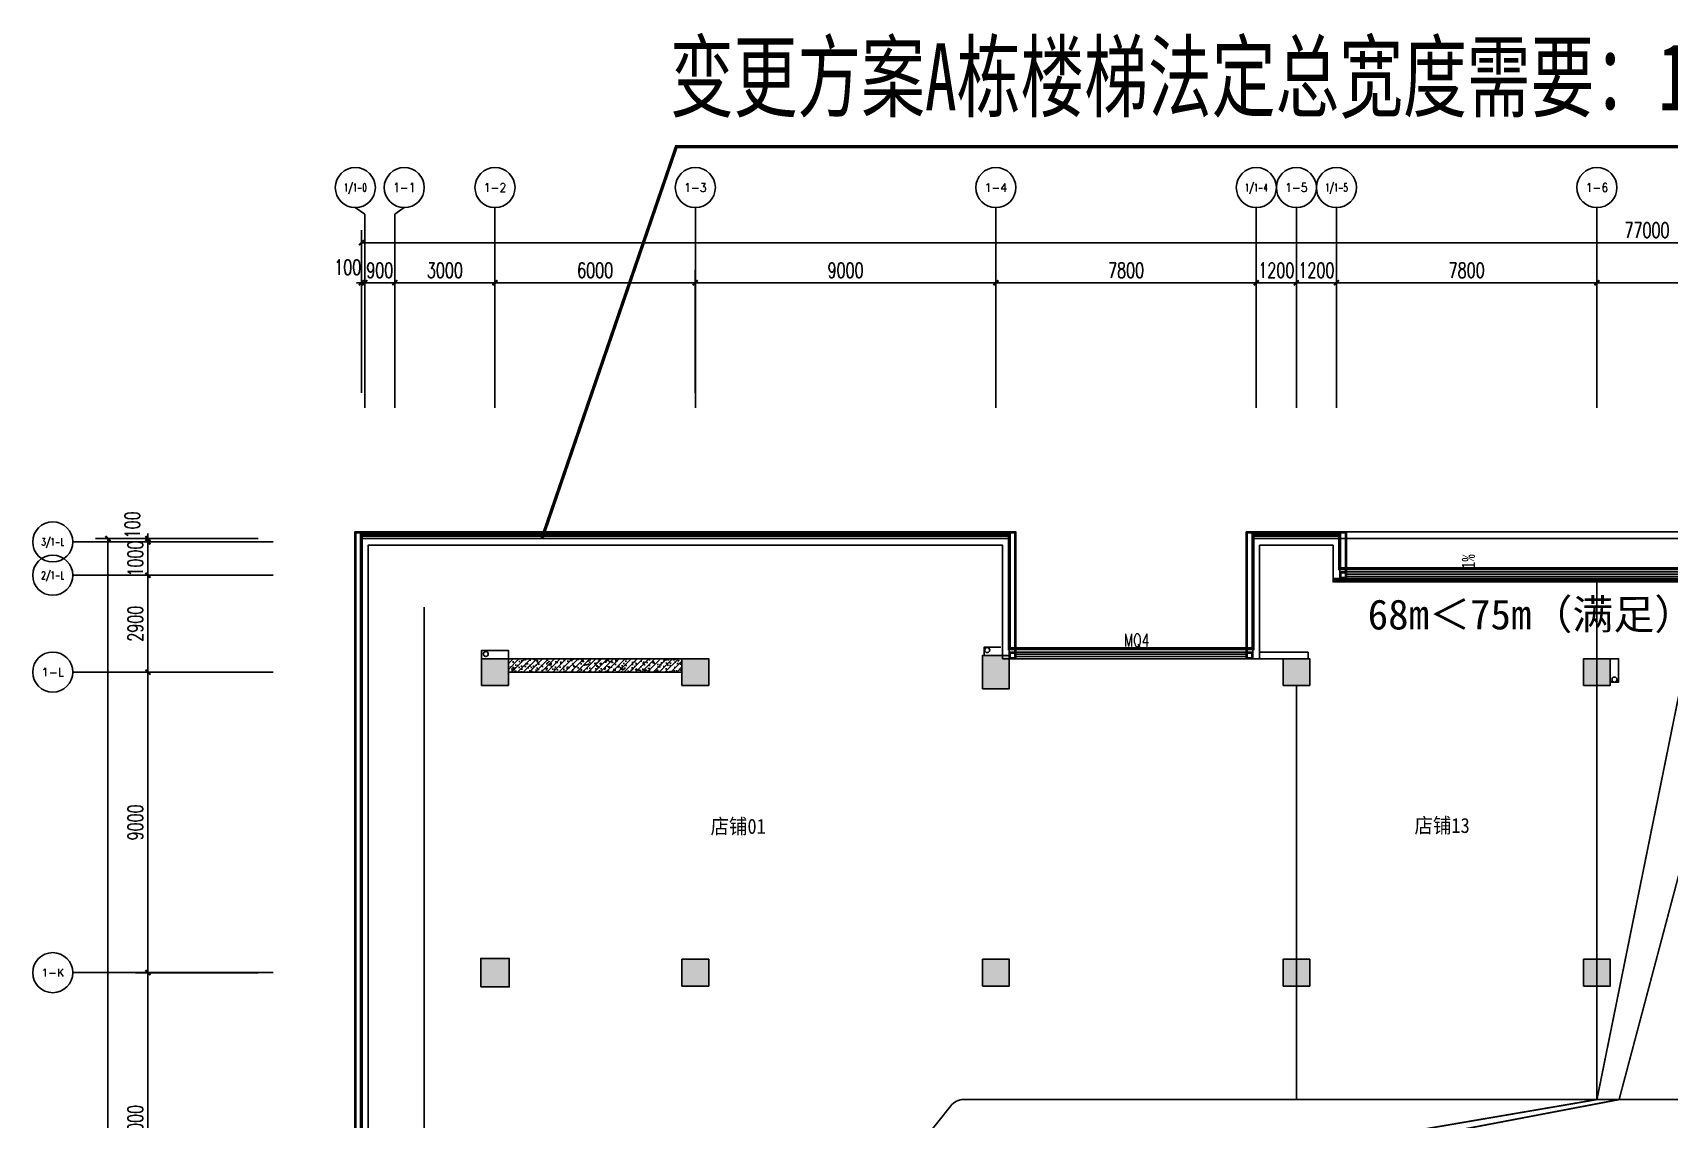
# Model space of a CAD drawing. Header units: millimetres. Extents: x 2508758 to 2608101, y 258149 to 386457.
# Drawn here: x 2508758 to 2557769, y 353470 to 386007 of the extents above; entities that cross this region are included whole.
import ezdxf
from ezdxf.enums import TextEntityAlignment as Align

# ---------------------------------------------------------------- set-up
doc = ezdxf.new("R2010")
doc.units = ezdxf.units.MM
doc.header["$MEASUREMENT"] = 0
doc.linetypes.add('_DASH', pattern=[0.6, 0.4, -0.2])
doc.linetypes.add('DASH', pattern=[0.35, 0.25, -0.1])
doc.layers.get('0').update_dxf_attribs({"linetype": 'CONTINUOUS'})
doc.layers.get('Defpoints').update_dxf_attribs({"linetype": 'CONTINUOUS'})
for name, color, linetype in [('0-商铺线', 2, 'CONTINUOUS'), ('AXIS', 3, 'CONTINUOUS'), ('COLUMN', 255, 'CONTINUOUS'), ('DIM_SYMB', 3, 'CONTINUOUS'), ('PUB_HATCH', 251, 'CONTINUOUS'), ('RAIL', 163, 'CONTINUOUS'), ('STAIR', 2, 'CONTINUOUS'), ('WALL', 255, 'CONTINUOUS'), ('WINDOW', 4, 'CONTINUOUS'), ('栏杆', 212, 'CONTINUOUS'), ('索引', 1, 'CONTINUOUS'), ('门窗', 40, 'CONTINUOUS')]:
    doc.layers.add(name, color=color, linetype=linetype)
doc.layers.add('fire', color=1, linetype='CONTINUOUS', lineweight=5)
doc.styles.add('_TCH_AXIS', font='COMPLEX', dxfattribs={"bigfont": 'GBCBIG'})
doc.styles.add('_TCH_DIM', font='', dxfattribs={"width": 0.8})
doc.styles.add('_TCH_SPACE', font='SIMPLEX', dxfattribs={"height": 5, "bigfont": 'GBCBIG'})
doc.styles.add('DIM_FONT', font='SIMPLEX', dxfattribs={"width": 0.7, "bigfont": 'GBCBIG'})
doc.styles.add('TK-TITLE', font='simhei.ttf', dxfattribs={"height": 350})
doc.styles.add('黑体', font='simhei.ttf', dxfattribs={"width": 0.7})
doc.styles.get('_TCH_DIM').set_extended_font_data('SimSun')
doc.dimstyles.new('_TCH_ARCH&&150', dxfattribs={"dimscale": 1.5, "dimtxt": 300, "dimasz": 100, "dimexe": 250, "dimexo": 300, "dimgap": 100, "dimtad": 1, "dimdec": 0, "dimzin": 0, "dimdsep": 46, "dimtxsty": 'DIM_FONT', "dimblk": 'ARCHTICK', "dimcen": 0.09, "dimclrt": 7, "dimazin": 2, "dimtfac": 1, "dimtdec": 0, "dimtix": 1, "dimtmove": 2, "dimatfit": 3, "dimfxl": 1, "dimtolj": 1, "dimtzin": 0, "dimarcsym": 0})

# ---------------------------------------------------------------- blocks, each defined once
blk = doc.blocks.new('_ArchTick')
at = {"color": 0, "linetype": 'ByBlock', "const_width": 0.4}
blk.add_lwpolyline([(-0.5, -0.5), (0.5, 0.5)], dxfattribs=at)
blk = doc.blocks.new('*D42')
at = {"layer": 'AXIS', "color": 0, "lineweight": -2, "transparency": 16777216}
for p, q in [((2515508, 357860), (2511833, 357860)), ((2512208, 348860), (2512208, 357860)), ((2515508, 348860), (2511833, 348860))]:
    blk.add_line(p, q, dxfattribs=at)
at = {"layer": 'Defpoints', "color": 0, "transparency": 16777216}
for p in [(2512208, 357860), (2515958, 357860), (2515958, 348860)]:
    blk.add_point(p, dxfattribs=at)
at = {"layer": 'AXIS', "color": 0, "lineweight": -2, "transparency": 16777216, "xscale": 150, "yscale": 150, "zscale": 150}
for p, rotation in [((2512208, 357860), 90), ((2512208, 348860), 270)]:
    blk.add_blockref('_ArchTick', p, dxfattribs=dict(at, rotation=rotation))
at = {"layer": 'AXIS', "color": 7, "transparency": 16777216, "insert": (2511833, 353360), "char_height": 450, "attachment_point": 5, "rotation": 90, "style": 'DIM_FONT'}
blk.add_mtext('\\A1;9000', dxfattribs=at)
blk = doc.blocks.new('*D43')
at = {"layer": 'AXIS', "color": 0, "lineweight": -2, "transparency": 16777216}
for p, q in [((2515508, 366860), (2511833, 366860)), ((2512208, 357860), (2512208, 366860)), ((2515508, 357860), (2511833, 357860))]:
    blk.add_line(p, q, dxfattribs=at)
at = {"layer": 'Defpoints', "color": 0, "transparency": 16777216}
for p in [(2512208, 366860), (2515958, 366860), (2515958, 357860)]:
    blk.add_point(p, dxfattribs=at)
at = {"layer": 'AXIS', "color": 0, "lineweight": -2, "transparency": 16777216, "xscale": 150, "yscale": 150, "zscale": 150}
for p, rotation in [((2512208, 366860), 90), ((2512208, 357860), 270)]:
    blk.add_blockref('_ArchTick', p, dxfattribs=dict(at, rotation=rotation))
at = {"layer": 'AXIS', "color": 7, "transparency": 16777216, "insert": (2511833, 362360), "char_height": 450, "attachment_point": 5, "rotation": 90, "style": 'DIM_FONT'}
blk.add_mtext('\\A1;9000', dxfattribs=at)
blk = doc.blocks.new('*D44')
at = {"layer": 'AXIS', "color": 0, "lineweight": -2, "transparency": 16777216}
for p, q in [((2515508, 369760), (2511833, 369760)), ((2512208, 366860), (2512208, 369760)), ((2515508, 366860), (2511833, 366860))]:
    blk.add_line(p, q, dxfattribs=at)
at = {"layer": 'Defpoints', "color": 0, "transparency": 16777216}
for p in [(2512208, 369760), (2515958, 369760), (2515958, 366860)]:
    blk.add_point(p, dxfattribs=at)
at = {"layer": 'AXIS', "color": 0, "lineweight": -2, "transparency": 16777216, "xscale": 150, "yscale": 150, "zscale": 150}
for p, rotation in [((2512208, 369760), 90), ((2512208, 366860), 270)]:
    blk.add_blockref('_ArchTick', p, dxfattribs=dict(at, rotation=rotation))
at = {"layer": 'AXIS', "color": 7, "transparency": 16777216, "insert": (2511833, 368310), "char_height": 450, "attachment_point": 5, "rotation": 90, "style": 'DIM_FONT'}
blk.add_mtext('\\A1;2900', dxfattribs=at)
blk = doc.blocks.new('*D45')
at = {"layer": 'AXIS', "color": 0, "lineweight": -2, "transparency": 16777216}
for p, q in [((2515508, 370760), (2511833, 370760)), ((2512208, 370760), (2512208, 370910)), ((2512208, 369760), (2512208, 370760)), ((2515508, 369760), (2511833, 369760)), ((2512208, 369760), (2512208, 369610))]:
    blk.add_line(p, q, dxfattribs=at)
at = {"layer": 'Defpoints', "color": 0, "transparency": 16777216}
for p in [(2512208, 370760), (2515958, 370760), (2515958, 369760)]:
    blk.add_point(p, dxfattribs=at)
at = {"layer": 'AXIS', "color": 0, "lineweight": -2, "transparency": 16777216, "xscale": 150, "yscale": 150, "zscale": 150}
for p, rotation in [((2512208, 370760), 270), ((2512208, 369760), 90)]:
    blk.add_blockref('_ArchTick', p, dxfattribs=dict(at, rotation=rotation))
at = {"layer": 'AXIS', "color": 7, "transparency": 16777216, "insert": (2511833, 370260), "char_height": 450, "attachment_point": 5, "rotation": 90, "style": 'DIM_FONT'}
blk.add_mtext('\\A1;1000', dxfattribs=at)
blk = doc.blocks.new('*D46')
at = {"layer": 'AXIS', "color": 0, "lineweight": -2, "transparency": 16777216}
for p, q in [((2515508, 370860), (2511833, 370860)), ((2515508, 370760), (2511833, 370760)), ((2512208, 370860), (2512208, 371010)), ((2512208, 370760), (2512208, 370860)), ((2512208, 370760), (2512208, 370610))]:
    blk.add_line(p, q, dxfattribs=at)
at = {"layer": 'Defpoints', "color": 0, "transparency": 16777216}
for p in [(2512208, 370860), (2515958, 370860), (2515958, 370760)]:
    blk.add_point(p, dxfattribs=at)
at = {"layer": 'AXIS', "color": 0, "lineweight": -2, "transparency": 16777216, "xscale": 150, "yscale": 150, "zscale": 150}
for p, rotation in [((2512208, 370860), 270), ((2512208, 370760), 90)]:
    blk.add_blockref('_ArchTick', p, dxfattribs=dict(at, rotation=rotation))
at = {"layer": 'AXIS', "color": 7, "transparency": 16777216, "insert": (2511743, 371270), "char_height": 450, "attachment_point": 5, "rotation": 90, "style": 'DIM_FONT'}
blk.add_mtext('\\A1;100', dxfattribs=at)
blk = doc.blocks.new('*D47')
at = {"layer": 'AXIS', "color": 0, "lineweight": -2, "transparency": 16777216}
for p, q in [((2515508, 370860), (2510633, 370860)), ((2511008, 273660), (2511008, 370860)), ((2515508, 273660), (2510633, 273660))]:
    blk.add_line(p, q, dxfattribs=at)
at = {"layer": 'Defpoints', "color": 0, "transparency": 16777216}
for p in [(2511008, 370860), (2515958, 370860), (2515958, 273660)]:
    blk.add_point(p, dxfattribs=at)
at = {"layer": 'AXIS', "color": 0, "lineweight": -2, "transparency": 16777216, "xscale": 150, "yscale": 150, "zscale": 150}
for p, rotation in [((2511008, 370860), 90), ((2511008, 273660), 270)]:
    blk.add_blockref('_ArchTick', p, dxfattribs=dict(at, rotation=rotation))
at = {"layer": 'AXIS', "color": 7, "transparency": 16777216, "insert": (2510633, 322260), "char_height": 450, "attachment_point": 5, "rotation": 90, "style": 'DIM_FONT'}
blk.add_mtext('\\A1;97200', dxfattribs=at)
blk = doc.blocks.new('*D64')
at = {"layer": 'AXIS', "color": 0, "lineweight": -2, "transparency": 16777216}
for p, q in [((2518601, 375220), (2518601, 378895)), ((2518701, 375220), (2518701, 378895)), ((2518601, 378520), (2518451, 378520)), ((2518601, 378520), (2518701, 378520)), ((2518701, 378520), (2518851, 378520))]:
    blk.add_line(p, q, dxfattribs=at)
at = {"layer": 'Defpoints', "color": 0, "transparency": 16777216}
for p in [(2518701, 378520), (2518601, 374770), (2518701, 374770)]:
    blk.add_point(p, dxfattribs=at)
at = {"layer": 'AXIS', "color": 0, "lineweight": -2, "transparency": 16777216, "xscale": 150, "yscale": 150, "zscale": 150}
blk.add_blockref('_ArchTick', (2518601, 378520), dxfattribs=at)
at = {"layer": 'AXIS', "color": 0, "lineweight": -2, "transparency": 16777216, "xscale": 150, "yscale": 150, "zscale": 150, "rotation": 180}
blk.add_blockref('_ArchTick', (2518701, 378520), dxfattribs=at)
at = {"layer": 'AXIS', "color": 7, "transparency": 16777216, "insert": (2518192, 378985), "char_height": 450, "attachment_point": 5, "style": 'DIM_FONT'}
blk.add_mtext('\\A1;100', dxfattribs=at)
blk = doc.blocks.new('*D65')
at = {"layer": 'AXIS', "color": 0, "lineweight": -2, "transparency": 16777216}
for p, q in [((2518701, 375220), (2518701, 378895)), ((2519601, 375220), (2519601, 378895)), ((2518701, 378520), (2518551, 378520)), ((2518701, 378520), (2519601, 378520)), ((2519601, 378520), (2519751, 378520))]:
    blk.add_line(p, q, dxfattribs=at)
at = {"layer": 'Defpoints', "color": 0, "transparency": 16777216}
for p in [(2519601, 378520), (2518701, 374770), (2519601, 374770)]:
    blk.add_point(p, dxfattribs=at)
at = {"layer": 'AXIS', "color": 0, "lineweight": -2, "transparency": 16777216, "xscale": 150, "yscale": 150, "zscale": 150}
blk.add_blockref('_ArchTick', (2518701, 378520), dxfattribs=at)
at = {"layer": 'AXIS', "color": 0, "lineweight": -2, "transparency": 16777216, "xscale": 150, "yscale": 150, "zscale": 150, "rotation": 180}
blk.add_blockref('_ArchTick', (2519601, 378520), dxfattribs=at)
at = {"layer": 'AXIS', "color": 7, "transparency": 16777216, "insert": (2519151, 378895), "char_height": 450, "attachment_point": 5, "style": 'DIM_FONT'}
blk.add_mtext('\\A1;900', dxfattribs=at)
blk = doc.blocks.new('*D66')
at = {"layer": 'AXIS', "color": 0, "lineweight": -2, "transparency": 16777216}
for p, q in [((2519601, 375220), (2519601, 378895)), ((2522601, 375220), (2522601, 378895)), ((2519601, 378520), (2522601, 378520))]:
    blk.add_line(p, q, dxfattribs=at)
at = {"layer": 'Defpoints', "color": 0, "transparency": 16777216}
for p in [(2522601, 378520), (2519601, 374770), (2522601, 374770)]:
    blk.add_point(p, dxfattribs=at)
at = {"layer": 'AXIS', "color": 0, "lineweight": -2, "transparency": 16777216, "xscale": 150, "yscale": 150, "zscale": 150, "rotation": 180}
blk.add_blockref('_ArchTick', (2519601, 378520), dxfattribs=at)
at = {"layer": 'AXIS', "color": 0, "lineweight": -2, "transparency": 16777216, "xscale": 150, "yscale": 150, "zscale": 150}
blk.add_blockref('_ArchTick', (2522601, 378520), dxfattribs=at)
at = {"layer": 'AXIS', "color": 7, "transparency": 16777216, "insert": (2521101, 378895), "char_height": 450, "attachment_point": 5, "style": 'DIM_FONT'}
blk.add_mtext('\\A1;3000', dxfattribs=at)
blk = doc.blocks.new('*D67')
at = {"layer": 'AXIS', "color": 0, "lineweight": -2, "transparency": 16777216}
for p, q in [((2522601, 375220), (2522601, 378895)), ((2528601, 375220), (2528601, 378895)), ((2522601, 378520), (2528601, 378520))]:
    blk.add_line(p, q, dxfattribs=at)
at = {"layer": 'Defpoints', "color": 0, "transparency": 16777216}
for p in [(2528601, 378520), (2522601, 374770), (2528601, 374770)]:
    blk.add_point(p, dxfattribs=at)
at = {"layer": 'AXIS', "color": 0, "lineweight": -2, "transparency": 16777216, "xscale": 150, "yscale": 150, "zscale": 150, "rotation": 180}
blk.add_blockref('_ArchTick', (2522601, 378520), dxfattribs=at)
at = {"layer": 'AXIS', "color": 0, "lineweight": -2, "transparency": 16777216, "xscale": 150, "yscale": 150, "zscale": 150}
blk.add_blockref('_ArchTick', (2528601, 378520), dxfattribs=at)
at = {"layer": 'AXIS', "color": 7, "transparency": 16777216, "insert": (2525601, 378895), "char_height": 450, "attachment_point": 5, "style": 'DIM_FONT'}
blk.add_mtext('\\A1;6000', dxfattribs=at)
blk = doc.blocks.new('*D68')
at = {"layer": 'AXIS', "color": 0, "lineweight": -2, "transparency": 16777216}
for p, q in [((2528601, 375220), (2528601, 378895)), ((2537601, 375220), (2537601, 378895)), ((2528601, 378520), (2537601, 378520))]:
    blk.add_line(p, q, dxfattribs=at)
at = {"layer": 'Defpoints', "color": 0, "transparency": 16777216}
for p in [(2537601, 378520), (2528601, 374770), (2537601, 374770)]:
    blk.add_point(p, dxfattribs=at)
at = {"layer": 'AXIS', "color": 0, "lineweight": -2, "transparency": 16777216, "xscale": 150, "yscale": 150, "zscale": 150, "rotation": 180}
blk.add_blockref('_ArchTick', (2528601, 378520), dxfattribs=at)
at = {"layer": 'AXIS', "color": 0, "lineweight": -2, "transparency": 16777216, "xscale": 150, "yscale": 150, "zscale": 150}
blk.add_blockref('_ArchTick', (2537601, 378520), dxfattribs=at)
at = {"layer": 'AXIS', "color": 7, "transparency": 16777216, "insert": (2533101, 378895), "char_height": 450, "attachment_point": 5, "style": 'DIM_FONT'}
blk.add_mtext('\\A1;9000', dxfattribs=at)
blk = doc.blocks.new('*D69')
at = {"layer": 'AXIS', "color": 0, "lineweight": -2, "transparency": 16777216}
for p, q in [((2537601, 375220), (2537601, 378895)), ((2545401, 375220), (2545401, 378895)), ((2537601, 378520), (2545401, 378520))]:
    blk.add_line(p, q, dxfattribs=at)
at = {"layer": 'Defpoints', "color": 0, "transparency": 16777216}
for p in [(2545401, 378520), (2537601, 374770), (2545401, 374770)]:
    blk.add_point(p, dxfattribs=at)
at = {"layer": 'AXIS', "color": 0, "lineweight": -2, "transparency": 16777216, "xscale": 150, "yscale": 150, "zscale": 150, "rotation": 180}
blk.add_blockref('_ArchTick', (2537601, 378520), dxfattribs=at)
at = {"layer": 'AXIS', "color": 0, "lineweight": -2, "transparency": 16777216, "xscale": 150, "yscale": 150, "zscale": 150}
blk.add_blockref('_ArchTick', (2545401, 378520), dxfattribs=at)
at = {"layer": 'AXIS', "color": 7, "transparency": 16777216, "insert": (2541501, 378895), "char_height": 450, "attachment_point": 5, "style": 'DIM_FONT'}
blk.add_mtext('\\A1;7800', dxfattribs=at)
blk = doc.blocks.new('*D70')
at = {"layer": 'AXIS', "color": 0, "lineweight": -2, "transparency": 16777216}
for p, q in [((2545401, 375220), (2545401, 378895)), ((2546601, 375220), (2546601, 378895)), ((2545401, 378520), (2545251, 378520)), ((2545401, 378520), (2546601, 378520)), ((2546601, 378520), (2546751, 378520))]:
    blk.add_line(p, q, dxfattribs=at)
at = {"layer": 'Defpoints', "color": 0, "transparency": 16777216}
for p in [(2546601, 378520), (2545401, 374770), (2546601, 374770)]:
    blk.add_point(p, dxfattribs=at)
at = {"layer": 'AXIS', "color": 0, "lineweight": -2, "transparency": 16777216, "xscale": 150, "yscale": 150, "zscale": 150}
blk.add_blockref('_ArchTick', (2545401, 378520), dxfattribs=at)
at = {"layer": 'AXIS', "color": 0, "lineweight": -2, "transparency": 16777216, "xscale": 150, "yscale": 150, "zscale": 150, "rotation": 180}
blk.add_blockref('_ArchTick', (2546601, 378520), dxfattribs=at)
at = {"layer": 'AXIS', "color": 7, "transparency": 16777216, "insert": (2546001, 378895), "char_height": 450, "attachment_point": 5, "style": 'DIM_FONT'}
blk.add_mtext('\\A1;1200', dxfattribs=at)
blk = doc.blocks.new('*D71')
at = {"layer": 'AXIS', "color": 0, "lineweight": -2, "transparency": 16777216}
for p, q in [((2546601, 375220), (2546601, 378895)), ((2547801, 375220), (2547801, 378895)), ((2546601, 378520), (2546451, 378520)), ((2546601, 378520), (2547801, 378520)), ((2547801, 378520), (2547951, 378520))]:
    blk.add_line(p, q, dxfattribs=at)
at = {"layer": 'Defpoints', "color": 0, "transparency": 16777216}
for p in [(2547801, 378520), (2546601, 374770), (2547801, 374770)]:
    blk.add_point(p, dxfattribs=at)
at = {"layer": 'AXIS', "color": 0, "lineweight": -2, "transparency": 16777216, "xscale": 150, "yscale": 150, "zscale": 150}
blk.add_blockref('_ArchTick', (2546601, 378520), dxfattribs=at)
at = {"layer": 'AXIS', "color": 0, "lineweight": -2, "transparency": 16777216, "xscale": 150, "yscale": 150, "zscale": 150, "rotation": 180}
blk.add_blockref('_ArchTick', (2547801, 378520), dxfattribs=at)
at = {"layer": 'AXIS', "color": 7, "transparency": 16777216, "insert": (2547201, 378895), "char_height": 450, "attachment_point": 5, "style": 'DIM_FONT'}
blk.add_mtext('\\A1;1200', dxfattribs=at)
blk = doc.blocks.new('*D72')
at = {"layer": 'AXIS', "color": 0, "lineweight": -2, "transparency": 16777216}
for p, q in [((2547801, 375220), (2547801, 378895)), ((2555601, 375220), (2555601, 378895)), ((2547801, 378520), (2555601, 378520))]:
    blk.add_line(p, q, dxfattribs=at)
at = {"layer": 'Defpoints', "color": 0, "transparency": 16777216}
for p in [(2555601, 378520), (2547801, 374770), (2555601, 374770)]:
    blk.add_point(p, dxfattribs=at)
at = {"layer": 'AXIS', "color": 0, "lineweight": -2, "transparency": 16777216, "xscale": 150, "yscale": 150, "zscale": 150, "rotation": 180}
blk.add_blockref('_ArchTick', (2547801, 378520), dxfattribs=at)
at = {"layer": 'AXIS', "color": 0, "lineweight": -2, "transparency": 16777216, "xscale": 150, "yscale": 150, "zscale": 150}
blk.add_blockref('_ArchTick', (2555601, 378520), dxfattribs=at)
at = {"layer": 'AXIS', "color": 7, "transparency": 16777216, "insert": (2551701, 378895), "char_height": 450, "attachment_point": 5, "style": 'DIM_FONT'}
blk.add_mtext('\\A1;7800', dxfattribs=at)
blk = doc.blocks.new('*D73')
at = {"layer": 'AXIS', "color": 0, "lineweight": -2, "transparency": 16777216}
for p, q in [((2555601, 375220), (2555601, 378895)), ((2564601, 375220), (2564601, 378895)), ((2555601, 378520), (2564601, 378520))]:
    blk.add_line(p, q, dxfattribs=at)
at = {"layer": 'Defpoints', "color": 0, "transparency": 16777216}
for p in [(2564601, 378520), (2555601, 374770), (2564601, 374770)]:
    blk.add_point(p, dxfattribs=at)
at = {"layer": 'AXIS', "color": 0, "lineweight": -2, "transparency": 16777216, "xscale": 150, "yscale": 150, "zscale": 150, "rotation": 180}
blk.add_blockref('_ArchTick', (2555601, 378520), dxfattribs=at)
at = {"layer": 'AXIS', "color": 0, "lineweight": -2, "transparency": 16777216, "xscale": 150, "yscale": 150, "zscale": 150}
blk.add_blockref('_ArchTick', (2564601, 378520), dxfattribs=at)
at = {"layer": 'AXIS', "color": 7, "transparency": 16777216, "insert": (2560101, 378895), "char_height": 450, "attachment_point": 5, "style": 'DIM_FONT'}
blk.add_mtext('\\A1;9000', dxfattribs=at)
blk = doc.blocks.new('*D82')
at = {"layer": 'AXIS', "color": 0, "lineweight": -2, "transparency": 16777216}
for p, q in [((2518601, 375220), (2518601, 380095)), ((2595601, 375220), (2595601, 380095)), ((2518601, 379720), (2595601, 379720))]:
    blk.add_line(p, q, dxfattribs=at)
at = {"layer": 'Defpoints', "color": 0, "transparency": 16777216}
for p in [(2595601, 379720), (2518601, 374770), (2595601, 374770)]:
    blk.add_point(p, dxfattribs=at)
at = {"layer": 'AXIS', "color": 0, "lineweight": -2, "transparency": 16777216, "xscale": 150, "yscale": 150, "zscale": 150, "rotation": 180}
blk.add_blockref('_ArchTick', (2518601, 379720), dxfattribs=at)
at = {"layer": 'AXIS', "color": 0, "lineweight": -2, "transparency": 16777216, "xscale": 150, "yscale": 150, "zscale": 150}
blk.add_blockref('_ArchTick', (2595601, 379720), dxfattribs=at)
at = {"layer": 'AXIS', "color": 7, "transparency": 16777216, "insert": (2557101, 380095), "char_height": 450, "attachment_point": 5, "style": 'DIM_FONT'}
blk.add_mtext('\\A1;77000', dxfattribs=at)
blk = doc.blocks.new('_FZH')
blk.add_lwpolyline([(-0.5, -0.5), (0.5, -0.5), (0.5, 0.5), (-0.5, 0.5)], close=True)
at = {"layer": 'PUB_HATCH'}
blk.add_solid([(-0.5, -0.5), (0.5, -0.5), (-0.5, 0.5), (0.5, 0.5)], dxfattribs=at)
blk = doc.blocks.new('$TCHSYS$WIN2D')
for p, q in [((-0.5, 0.5), (0.5, 0.5)), ((-0.5, 0.5), (-0.5, -0.5)), ((0.5, 0.5), (0.5, -0.5)), ((0.5, 0.1667), (-0.5, 0.1667)), ((0.5, -0.1667), (-0.5, -0.1667)), ((-0.5, -0.5), (0.5, -0.5))]:
    blk.add_line(p, q)

msp = doc.modelspace()

# ---------------------------------------------------------------- hatches: boundary and pattern name
at = {"layer": 'PUB_HATCH'}
h = msp.add_hatch(dxfattribs=at)
h.set_pattern_fill('钢筋混凝土', color=256, scale=50, style=0)
h.set_pattern_definition([(45, (1355319.74, -337230.97), (-88.388348, 88.388348), []), (50, (1355319.74, -337230.97), (358.63009, -31.37607), [37.5, -412.5]), (355, (1355319.74, -337230.97), (-69.37567, 376.09607), [30, -330]), (100.4514, (1355349.62, -337233.58), (289.25469, 344.71977), [31.870095, -350.57106]), (46.1842, (1355319.74, -337130.97), (533.62052, -82.75951), [56.25, -618.75]), (96.6356, (1355364.2, -337137.86), (467.33135, 487.05894), [47.80514, -525.8565]), (351.1842, (1355319.74, -337130.97), (467.33097, 487.0593), [45, -495]), (21, (1355369.74, -337155.97), (298.453526, -201.309445), [37.5, -412.5]), (326, (1355369.74, -337155.97), (121.65767, 362.57502), [30, -330]), (71.4514, (1355394.6, -337172.74), (420.11131, 161.26525), [31.870095, -350.57106]), (37.5, (1355319.74, -337230.97), (6.079928, 166.446927), [0, -326, 0, -335, 0, -331.25]), (7.5, (1355319.74, -337230.97), (131.534769, 197.205856), [0, -191, 0, -318.5, 0, -126.25]), (327.5, (1355208.24, -337230.97), (266.911218, -11.277436), [0, -125, 0, -390, 0, -517.5]), (317.5, (1355158.24, -337230.97), (291.593085, 50.05249), [0, -162.5, 0, -259, 0, -367.5])])
h.paths.add_polyline_path([(2528201.5, 366860.5), (2528201.5, 367260.5), (2523001.5, 367260.5), (2523001.5, 366860.5)])

# ---------------------------------------------------------------- linework, layer by layer
at = {"layer": '0-商铺线'}
for p, q in [((2555601.5, 369560.5), (2555601.5, 354060.5)), ((2546601.5, 366460.5), (2546601.5, 354060.5))]:
    msp.add_line(p, q, dxfattribs=at)
msp.add_lwpolyline([(2573601.5, 369560.5), (2547701.5, 369660.5), (2547701.5, 370660.5), (2545501.5, 370660.5), (2545501.5, 367260.5), (2537801.5, 367260.5), (2537801.5, 370660.5), (2518801.5, 370660.5), (2518801.5, 349035.5), (2532401.5, 349035.5), (2532401.5, 349035.5), (2536249.9, 353871.8, -0.2285227), (2536641.2, 354060.5), (2564612.5, 354060.5)], format="xyb", dxfattribs=at)
at = {"layer": 'AXIS'}
for p, q in [((2518418.1, 380770.5), (2518701.5, 380568.9)), ((2518701.5, 374770.5), (2518701.5, 380568.9)), ((2519884.9, 380770.5), (2519601.5, 380568.9)), ((2519601.5, 374770.5), (2519601.5, 380568.9)), ((2522601.5, 374770.1), (2522601.5, 380770.1)), ((2528601.5, 374770.1), (2528601.5, 380770.1)), ((2537601.5, 374770.1), (2537601.5, 380770.1)), ((2545401.5, 374770.1), (2545401.5, 380770.1)), ((2546601.5, 374770.1), (2546601.5, 380770.1)), ((2547801.5, 374770.1), (2547801.5, 380770.1)), ((2555601.5, 374770.1), (2555601.5, 380770.1)), ((2515957.5, 370760.5), (2509957.5, 370760.5)), ((2515957.5, 369760.5), (2509957.5, 369760.5)), ((2515957.5, 366860.5), (2509957.5, 366860.5)), ((2515957.5, 357860.5), (2509957.5, 357860.5))]:
    msp.add_line(p, q, dxfattribs=at)
for centre in [(2518418.1, 381370.5), (2519884.9, 381370.5), (2522601.5, 381370.1), (2528601.5, 381370.1), (2537601.5, 381370.1), (2545401.5, 381370.1), (2546601.5, 381370.1), (2547801.5, 381370.1), (2555601.5, 381370.1), (2509357.5, 370760.5), (2509357.5, 369760.5), (2509357.5, 366860.5), (2509357.5, 357860.5)]:
    msp.add_circle(centre, 600, dxfattribs=at)
at = {"layer": 'DIM_SYMB'}
msp.add_lwpolyline([(2552063.3, 369932.2, 0, 0, 0), (2552063.3, 370540.5, 120, 0, 0), (2552063.3, 370990.5, 0, 0, 0)], format="xyseb", dxfattribs=at)
at = {"layer": 'fire', "color": 5, "linetype": '_DASH', "ltscale": 1000, "const_width": 50}
msp.add_lwpolyline([(2582201.5, 368410.5), (2558672.8, 369217.4), (2555601.5, 354060.5), (2536264.1, 350754.2), (2532807.8, 341414.2)], dxfattribs=at)
at = {"layer": 'fire', "color": 1, "linetype": '_DASH', "ltscale": 1000, "const_width": 50}
for points in [[(2520480.6, 368812.7), (2520480.6, 349035.5)], [(2532807.8, 341414.2), (2537650.8, 350517.5), (2556266.2, 354060.5), (2560120.1, 368564), (2564601.5, 354057.9), (2568598.2, 353929.5), (2587151.1, 352660.5)]]:
    msp.add_lwpolyline(points, dxfattribs=at)
at = {"layer": 'RAIL'}
msp.add_line((2547901.5, 371060.5), (2593001.5, 371060.5), dxfattribs=at)
for points in [[(2538201.5, 367460.5), (2538201.5, 371060.5), (2518401.5, 371060.5), (2518401.5, 320060.5), (2520301.5, 320060.5), (2520301.5, 321310.5)], [(2538171.5, 367460.5), (2538171.5, 371030.5), (2518431.5, 371030.5), (2518431.5, 320090.5), (2520271.5, 320090.5), (2520271.5, 321310.5)], [(2548101.5, 369860.5), (2548101.5, 371060.5), (2545101.5, 371060.5), (2545101.5, 367460.5)], [(2548071.5, 369860.5), (2548071.5, 371030.5), (2545131.5, 371030.5), (2545131.5, 367460.5)]]:
    msp.add_lwpolyline(points, dxfattribs=at)
for points in [[(2547901.5, 369860.5), (2548101.5, 369860.5), (2548101.5, 369660.5), (2547901.5, 369660.5)], [(2547931.5, 369830.5), (2548071.5, 369830.5), (2548071.5, 369690.5), (2547931.5, 369690.5)], [(2538001.5, 367260.5), (2538201.5, 367260.5), (2538201.5, 367460.5), (2538001.5, 367460.5)], [(2538031.5, 367290.5), (2538171.5, 367290.5), (2538171.5, 367430.5), (2538031.5, 367430.5)], [(2545101.5, 367260.5), (2545301.5, 367260.5), (2545301.5, 367460.5), (2545101.5, 367460.5)], [(2545131.5, 367290.5), (2545271.5, 367290.5), (2545271.5, 367430.5), (2545131.5, 367430.5)]]:
    msp.add_lwpolyline(points, close=True, dxfattribs=at)
at = {"layer": 'STAIR', "linetype": 'DASH'}
msp.add_line((2547901.5, 370860.5), (2593001.5, 370860.5), dxfattribs=at)
at = {"layer": 'STAIR'}
for points in [[(2537251.5, 367360.5), (2537251.5, 367610.5), (2537751.5, 367610.5)], [(2522201.5, 367260.5), (2522201.5, 367510.5), (2523001.5, 367510.5), (2523001.5, 367260.5)], [(2556001.5, 366560.5), (2556251.5, 366560.5), (2556251.5, 367260.5), (2556001.5, 367260.5)]]:
    msp.add_lwpolyline(points, dxfattribs=at)
for centre in [(2537341.5, 367520.5), (2522325.4, 367402.3), (2556126.5, 366635.5)]:
    msp.add_circle(centre, 75, dxfattribs=at)
at = {"layer": 'WALL'}
for p, q in [((2518601.5, 370860.5), (2518601.5, 348860.5)), ((2538001.5, 370860.5), (2518601.5, 370860.5)), ((2518801.5, 370660.5), (2518801.5, 348660.5)), ((2537801.5, 370660.5), (2518801.5, 370660.5)), ((2537801.5, 370660.5), (2537801.5, 367360.5)), ((2538001.5, 370860.5), (2538001.5, 367360.5)), ((2545301.5, 370860.5), (2545301.5, 367460.5)), ((2547901.5, 370860.5), (2545301.5, 370860.5)), ((2545501.5, 370660.5), (2545501.5, 367460.5)), ((2547701.5, 370660.5), (2545501.5, 370660.5)), ((2547701.5, 370660.5), (2547701.5, 369660.5)), ((2547901.5, 370860.5), (2547901.5, 369860.5)), ((2547701.5, 369660.5), (2548101.5, 369660.5)), ((2548101.5, 369860.5), (2547901.5, 369860.5)), ((2548101.5, 369660.5), (2548101.5, 369860.5)), ((2523001.5, 367260.5), (2528201.5, 367260.5)), ((2538201.5, 367460.5), (2538001.5, 367460.5)), ((2538001.5, 367460.5), (2538001.5, 367260.5)), ((2538201.5, 367260.5), (2538001.5, 367260.5)), ((2538201.5, 367260.5), (2538201.5, 367460.5)), ((2538201.5, 367260.5), (2538201.5, 367260.5)), ((2545301.5, 367460.5), (2545101.5, 367460.5)), ((2545101.5, 367460.5), (2545101.5, 367260.5)), ((2545101.5, 367260.5), (2545401.5, 367260.5)), ((2546951.5, 367260.5), (2545401.5, 367260.5)), ((2546951.5, 367460.5), (2545501.5, 367460.5)), ((2546951.5, 367260.5), (2546951.5, 367460.5)), ((2523001.5, 366860.5), (2528201.5, 366860.5))]:
    msp.add_line(p, q, dxfattribs=at)
at = {"layer": '栏杆'}
for points in [[(2547701.5, 369660.5), (2547701.5, 369560.5), (2582451.5, 369560.5)], [(2547751.5, 369660.5), (2547751.5, 369610.5), (2582451.5, 369610.5)]]:
    msp.add_lwpolyline(points, dxfattribs=at)
at = {"layer": '索引', "const_width": 100}
for points in [[(2524007.2, 370860.5), (2528030.5, 382590.5), (2577944.9, 382590.5)], [(2593001.5, 369960.5), (2547901.5, 369960.5), (2547901.5, 370960.5), (2545301.5, 370960.5), (2545301.5, 367560.5), (2538001.5, 367560.5), (2538001.5, 370960.5), (2518601.5, 370960.5), (2518601.5, 335460.5), (2532401.5, 335460.5), (2537601.5, 339922.8), (2537601.5, 348960.5), (2546592.2, 348960.5), (2555601.5, 339960.5), (2555601.5, 330978.9), (2573612.6, 312960.5)]]:
    msp.add_lwpolyline(points, dxfattribs=at)

# ---------------------------------------------------------------- block references
at = {"layer": 'COLUMN'}
for p, xscale, yscale, zscale in [((2522601.5, 366860.5), 800, 800, 800), ((2528601.5, 366860.5), 800, 800, 800), ((2537601.5, 366860.5), 800, 1000, 1000), ((2546601.5, 366860.5), 800, 800, 800), ((2555601.5, 366860.5), 800, 800, 800), ((2522601.5, 357860.5), 850, 850, 850), ((2528601.5, 357860.5), 800, 800, 800), ((2537601.5, 357860.5), 800, 800, 800), ((2546601.5, 357860.5), 800, 800, 800), ((2555601.5, 357860.5), 800, 800, 800)]:
    msp.add_blockref('_FZH', p, dxfattribs=dict(at, xscale=xscale, yscale=yscale, zscale=zscale))
at = {"layer": 'WINDOW', "xscale": 44700, "yscale": -200, "zscale": 44700}
msp.add_blockref('$TCHSYS$WIN2D', (2570451.5, 369760.5), dxfattribs=at)
at = {"layer": 'WINDOW', "xscale": 6900, "yscale": 200, "zscale": 6900, "rotation": 179.9999999999982}
msp.add_blockref('$TCHSYS$WIN2D', (2541651.5, 367360.5), dxfattribs=at)

# ---------------------------------------------------------------- texts
at = {"layer": '0-商铺线', "char_height": 450, "attachment_point": 1, "style": '黑体'}
for s, insert in [('{\\W0.9;店铺01}', (2529056.5, 362468.3)), ('{\\W0.9;店铺13}', (2550138.3, 362493.5))]:
    msp.add_mtext_dynamic_manual_height_columns(s, width=3537.991, gutter_width=17.5, heights=[0], dxfattribs=dict(at, insert=insert))
at = {"layer": 'AXIS', "color": 7, "style": '_TCH_AXIS', "width": 0.65625}
for s, height, p, p2 in [('1/1-0', 236.53, (2518078.1, 381252.3), (2518758.1, 381252.3)), ('1/1-4', 232.03, (2545060.7, 381254.1), (2545742.3, 381254.1)), ('1/1-5', 236.53, (2547461.5, 381251.8), (2548141.5, 381251.8)), ('3/1-L', 225.57, (2509015.6, 370647.7), (2509699.4, 370647.7)), ('2/1-L', 223.49, (2509015.3, 369648.7), (2509699.7, 369648.7))]:
    msp.add_text(s, height=height, dxfattribs=at).set_placement(p, p2, align=Align.FIT)
at = {"layer": 'AXIS', "color": 7, "style": '_TCH_AXIS'}
for s, height, p, p2 in [('1-1', 278.81, (2519553, 381231.1), (2520216.8, 381231.1)), ('1-2', 256.83, (2522265.2, 381241.7), (2522937.8, 381241.7)), ('1-3', 256.83, (2528265.2, 381241.7), (2528937.8, 381241.7)), ('1-4', 248.91, (2537263.7, 381245.7), (2537939.3, 381245.7)), ('1-5', 256.83, (2546265.2, 381241.7), (2546937.8, 381241.7)), ('1-6', 256.83, (2555265.2, 381241.7), (2555937.8, 381241.7)), ('1-L', 252.81, (2509020.4, 366734.1), (2509694.6, 366734.1)), ('1-K', 237.85, (2509017.7, 357741.6), (2509697.3, 357741.6))]:
    msp.add_text(s, height=height, dxfattribs=at).set_placement(p, p2, align=Align.FIT)
at = {"layer": 'DIM_SYMB', "color": 7, "style": '_TCH_DIM', "width": 0.8}
msp.add_text('1%', height=398.73, rotation=90, dxfattribs=at).set_placement((2551948.1, 369953.2))
at = {"layer": 'fire', "color": 5, "style": 'TK-TITLE'}
msp.add_text('68m＜75m（满足）', height=900, rotation=0.03514, dxfattribs=at).set_placement((2548738.4, 368137.3))
at = {"layer": '索引', "style": '黑体', "width": 0.7}
msp.add_text('变更方案A栋楼梯法定总宽度需要：10.02m(现规划为：12.5m)', height=2000, dxfattribs=at).set_placement((2527838.9, 383688.1))
at = {"layer": '门窗', "style": '_TCH_SPACE', "width": 0.705882}
msp.add_text('MQ4', height=382.5, dxfattribs=at).set_placement((2541435.8, 367623.2))

# ---------------------------------------------------------------- dimensions: what is measured, and where the dimension line sits
at = {"layer": 'AXIS'}
for p1, p2, distance, picture, middle in [((2518601.5, 374770.1), (2595601.5, 374770.1), 4950, '*D82', (2557101.5, 380095.1)), ((2518701.5, 374770.1), (2519601.5, 374770.1), 3750, '*D65', (2519151.5, 378895.1)), ((2519601.5, 374770.1), (2522601.5, 374770.1), 3750, '*D66', (2521101.5, 378895.1)), ((2522601.5, 374770.1), (2528601.5, 374770.1), 3750, '*D67', (2525601.5, 378895.1)), ((2528601.5, 374770.1), (2537601.5, 374770.1), 3750, '*D68', (2533101.5, 378895.1)), ((2537601.5, 374770.1), (2545401.5, 374770.1), 3750, '*D69', (2541501.5, 378895.1)), ((2545401.5, 374770.1), (2546601.5, 374770.1), 3750, '*D70', (2546001.5, 378895.1)), ((2546601.5, 374770.1), (2547801.5, 374770.1), 3750, '*D71', (2547201.5, 378895.1)), ((2547801.5, 374770.1), (2555601.5, 374770.1), 3750, '*D72', (2551701.5, 378895.1)), ((2555601.5, 374770.1), (2564601.5, 374770.1), 3750, '*D73', (2560101.5, 378895.1)), ((2515957.5, 273660.5), (2515957.5, 370860.5), 4950, '*D47', (2510632.5, 322260.5)), ((2515957.5, 369760.5), (2515957.5, 370760.5), 3750, '*D45', (2511832.5, 370260.5)), ((2515957.5, 366860.5), (2515957.5, 369760.5), 3750, '*D44', (2511832.5, 368310.5)), ((2515957.5, 357860.5), (2515957.5, 366860.5), 3750, '*D43', (2511832.5, 362360.5)), ((2515957.5, 348860.5), (2515957.5, 357860.5), 3750, '*D42', (2511832.5, 353360.5))]:
    dim = msp.add_aligned_dim(p1=p1, p2=p2, distance=distance, dimstyle='_TCH_ARCH&&150', dxfattribs=at)
    dim.commit()
    dim.dimension.update_dxf_attribs({"geometry": picture, "text_midpoint": middle})
for base, p1, p2, angle, picture, middle in [((2518701.5, 378520.1), (2518601.5, 374770.1), (2518701.5, 374770.1), 0, '*D64', (2518191.7, 378985.1)), ((2512207.5, 370860.5), (2515957.5, 370760.5), (2515957.5, 370860.5), 90, '*D46', (2511742.5, 371270.2))]:
    dim = msp.add_linear_dim(base=base, p1=p1, p2=p2, angle=angle, dimstyle='_TCH_ARCH&&150', dxfattribs=at)
    dim.commit()
    dim.dimension.update_dxf_attribs({"geometry": picture, "text_midpoint": middle, "dimtype": 129})

doc.saveas('drawing.dxf')
